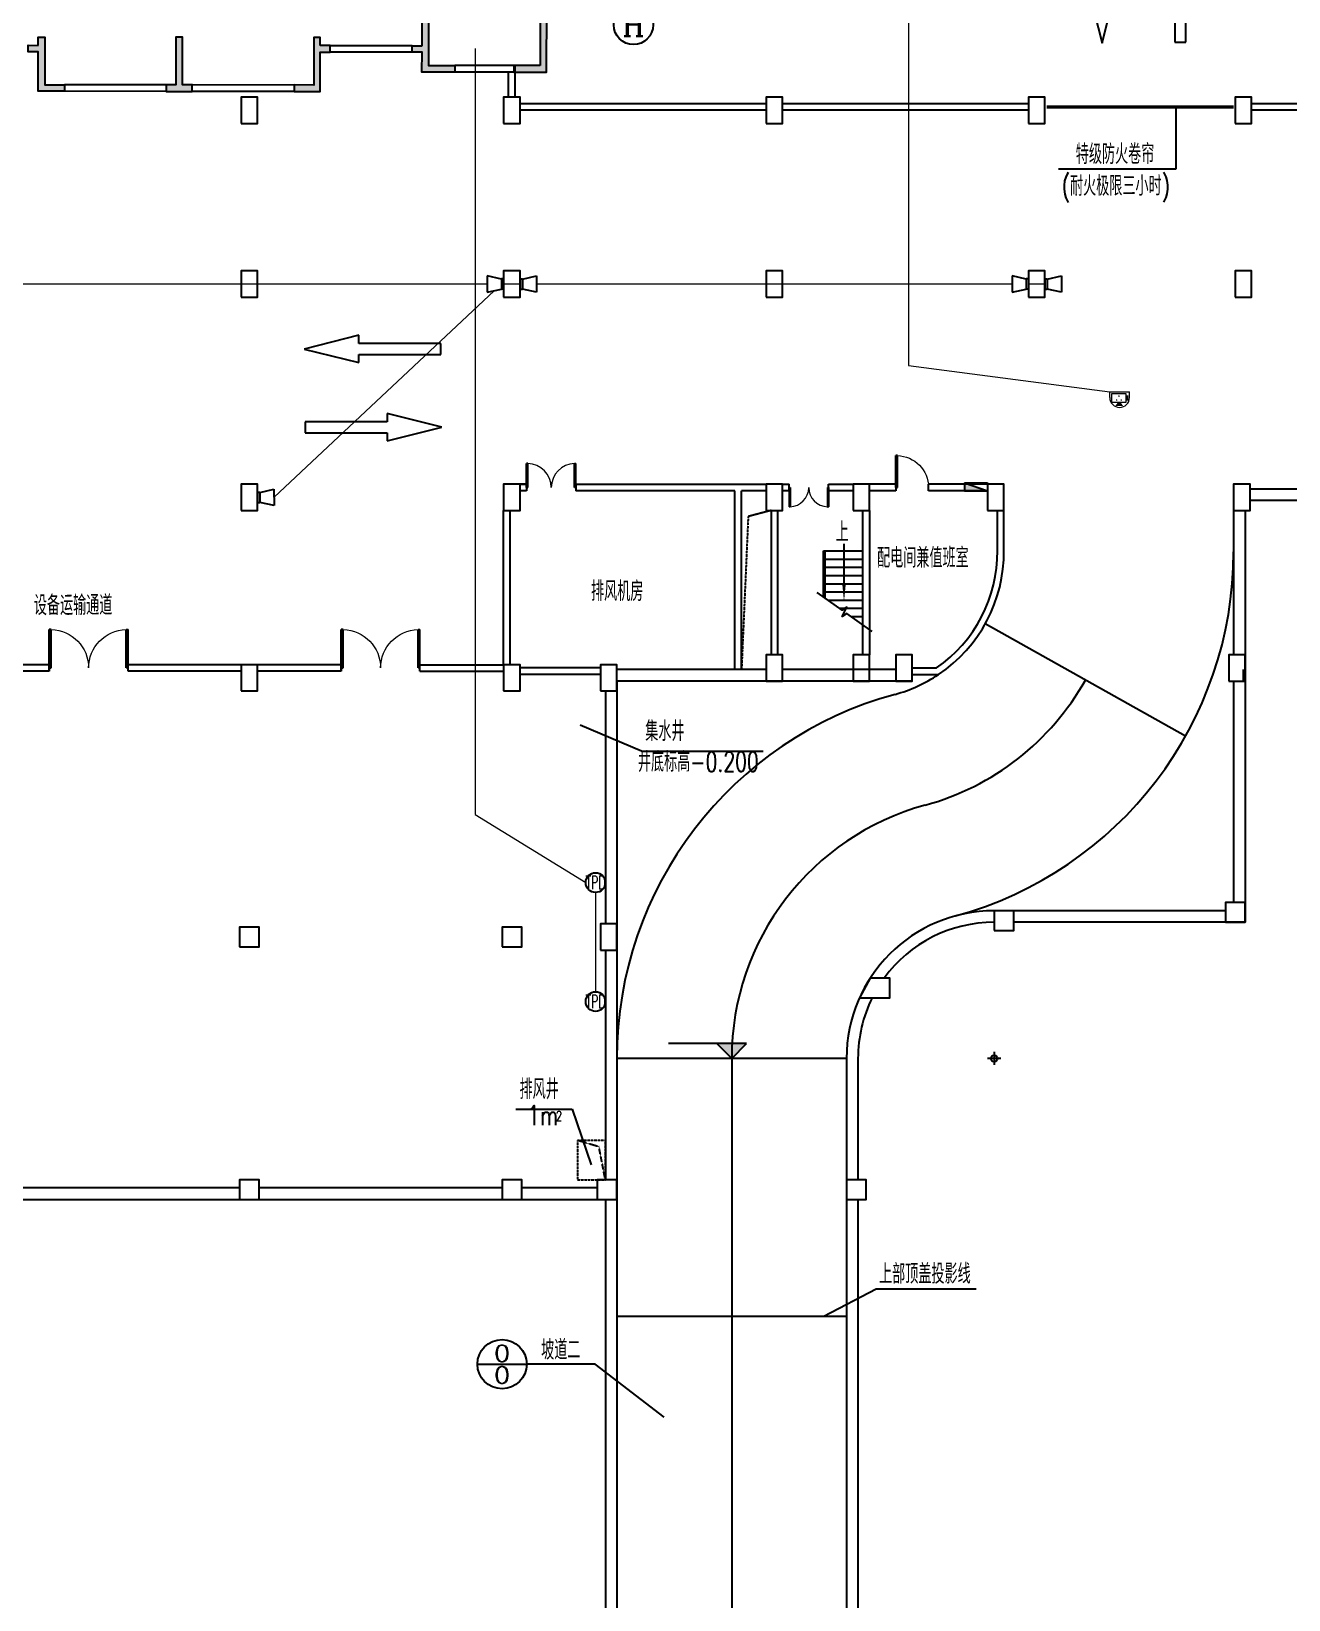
# Model space of a CAD drawing. Extents: x -781653 to 929899, y -295171 to 30012.
# Drawn here: x 288308 to 326631, y -232303 to -184501 of the extents above; entities that cross this region are included whole.
import ezdxf
from ezdxf.enums import TextEntityAlignment as Align

# ---------------------------------------------------------------- set-up
doc = ezdxf.new("R2010")
doc.units = 0
doc.header["$LTSCALE"] = 10
doc.header["$MEASUREMENT"] = 0
doc.linetypes.add('CENTER', pattern=[2, 1.25, -0.25, 0.25, -0.25])
doc.linetypes.add('DASH', pattern=[0.35, 0.25, -0.1])
doc.layers.get('0').update_dxf_attribs({"linetype": 'CONTINUOUS'})
for name, color, linetype in [('A-STAIRS', 9, 'CONTINUOUS'), ('AXIS', 3, 'CONTINUOUS'), ('AXIS_TEXT', 7, 'CONTINUOUS'), ('COLUMN', 1, 'CONTINUOUS'), ('DIM_SYMB', 3, 'CONTINUOUS'), ('DOTE', 8, 'CENTER'), ('HT-TEXT', 7, 'CONTINUOUS'), ('JPS-XHS', 7, 'CONTINUOUS'), ('PUB_DIM', 3, 'CONTINUOUS'), ('RD-equip', 3, 'CONTINUOUS'), ('RD-text', 4, 'CONTINUOUS'), ('solid', 252, 'CONTINUOUS'), ('STAIR', 9, 'CONTINUOUS'), ('TEXT', 7, 'CONTINUOUS'), ('wall', 8, 'CONTINUOUS'), ('wall-jg', 7, 'CONTINUOUS'), ('WINDOW', 4, 'CONTINUOUS'), ('索引', 24, 'CONTINUOUS'), ('结构墙', 1, 'CONTINUOUS'), ('行车方向', 4, 'CONTINUOUS'), ('行车线', 207, 'CONTINUOUS')]:
    doc.layers.add(name, color=color, linetype=linetype)
doc.layers.add('RD-line', color=2, linetype='CONTINUOUS', lineweight=0)
doc.layers.get('DOTE').off()
doc.styles.add('_TCH_AXIS', font='COMPLEX', dxfattribs={"bigfont": 'GBCBIG'})
doc.styles.add('_TEL_DIM', font='SIMPLEX', dxfattribs={"width": 0.8, "height": 3.5, "bigfont": 'HZTXT'})
doc.styles.add('COMP', font='complex', dxfattribs={"bigfont": 'hztxt'})
doc.styles.add('COMPLEX', font='COMPLEX')
doc.styles.add('FS', font='tjromans.shx', dxfattribs={"width": 0.7, "bigfont": 'tjhztxt.shx'})
doc.styles.add('FS1', font='txt4', dxfattribs={"width": 0.8, "bigfont": 'fstxt'})
doc.styles.add('FS2', font='tjromans.shx', dxfattribs={"width": 0.8, "bigfont": 'tjhztxt.shx'})
doc.linetypes.add('BRA', pattern='A,2.8,-0.1,["B",_TEL_DIM,S=0.07,R=0,X=0,Y=-0.12],-0.25', length=3.15)
doc.linetypes.add('CCTV', pattern='A,2.8,-0.1,["V",_TEL_DIM,S=0.07,R=0,X=0,Y=-0.12],-0.25', length=3.15)

# ---------------------------------------------------------------- blocks, each defined once
blk = doc.blocks.new('$DorLib2D$00000002')
for p, q in [((-0.5, 0), (-0.5, 0.4875)), ((-0.475, 0.4875), (-0.5, 0.4875)), ((-0.475, 0), (-0.475, 0.4875)), ((0.475, 0), (0.475, 0.4875)), ((0.475, 0.4875), (0.5, 0.4875)), ((0.5, 0), (0.5, 0.4875)), ((-0.5, 0), (-0.475, 0)), ((0.5, 0), (0.475, 0))]:
    blk.add_line(p, q)
at = {"lineweight": 13}
for centre, start, end in [((-0.4875, 0), 0, 88.53072), ((0.4875, 0), 91.46928, 180)]:
    blk.add_arc(centre, 0.4875, start, end, dxfattribs=at)
blk = doc.blocks.new('A$C0A254713')
at = {"layer": 'solid'}
h = blk.add_hatch(color=256, dxfattribs=at)
h.paths.add_polyline_path([(-31725, 19426), (-31825, 19426), (-31825, 19326), (-31725, 19326)])
h.paths.add_polyline_path([(-31325, 19426), (-31725, 19426), (-31725, 19326), (-31325, 19326)])
h.paths.add_polyline_path([(-31325, 19326), (-31725, 19326), (-31725, 18926), (-31625, 18926), (-31625, 19226), (-31325, 19226)])
h.paths.add_polyline_path([(-31725, 19326), (-31825, 19326), (-31825, 18926), (-31725, 18926)])
h = blk.add_hatch(color=256, dxfattribs=at)
h.paths.add_polyline_path([(-29025, 19426), (-28925, 19426), (-28925, 19326), (-29025, 19326)])
h.paths.add_polyline_path([(-29425, 19426), (-29025, 19426), (-29025, 19326), (-29425, 19326)])
h.paths.add_polyline_path([(-29425, 19326), (-29025, 19326), (-29025, 18926), (-29125, 18926), (-29125, 19226), (-29425, 19226)])
h.paths.add_polyline_path([(-29025, 19326), (-28925, 19326), (-28925, 18926), (-29025, 18926)])
h = blk.add_hatch(color=256, dxfattribs=at)
h.paths.add_polyline_path([(-9525, 19426), (-9625, 19426), (-9625, 19326), (-9525, 19326)])
h.paths.add_polyline_path([(-9125, 19426), (-9525, 19426), (-9525, 19326), (-9125, 19326)])
h.paths.add_polyline_path([(-9125, 19326), (-9525, 19326), (-9525, 18926), (-9425, 18926), (-9425, 19226), (-9125, 19226)])
h.paths.add_polyline_path([(-9525, 19326), (-9625, 19326), (-9625, 18926), (-9525, 18926)])
h = blk.add_hatch(color=256, dxfattribs=at)
h.paths.add_polyline_path([(-6825, 19426), (-6725, 19426), (-6725, 19326), (-6825, 19326)])
h.paths.add_polyline_path([(-7225, 19426), (-6825, 19426), (-6825, 19326), (-7225, 19326)])
h.paths.add_polyline_path([(-7225, 19326), (-6825, 19326), (-6825, 18926), (-6925, 18926), (-6925, 19226), (-7225, 19226)])
h.paths.add_polyline_path([(-6825, 19326), (-6725, 19326), (-6725, 18926), (-6825, 18926)])
for points in [[(-31625, 15426), (-31625, 17126), (-31625, 17326), (-31825, 17326), (-31825, 15626), (-32325, 15626), (-32325, 15426)], [(-28925, 15626), (-28925, 17326), (-29125, 17326), (-29125, 17126), (-29125, 15426), (-28425, 15426), (-28425, 15626)], [(-9625, 15626), (-9625, 17326), (-9425, 17326), (-9425, 17126), (-9425, 15426), (-10125, 15426), (-10125, 15626)], [(-6925, 15426), (-6925, 17126), (-6925, 17326), (-6725, 17326), (-6725, 15626), (-6225, 15626), (-6225, 15426)], [(-37375, 15626), (-37375, 13526), (-38025, 13526), (-38025, 13326), (-37175, 13326), (-37175, 15426), (-36450, 15426), (-36450, 15626)], [(-24300, 15626), (-24300, 15426), (-23575, 15426), (-23575, 13326), (-22725, 13326), (-22725, 13526), (-23375, 13526), (-23375, 15626)], [(-14250, 15626), (-14250, 15426), (-14975, 15426), (-14975, 13326), (-15825, 13326), (-15825, 13526), (-15175, 13526), (-15175, 15626)], [(-1175, 15626), (-1175, 13526), (-525, 13526), (-525, 13326), (-1375, 13326), (-1375, 15426), (-2100, 15426), (-2100, 15626)], [(-41575, 13526), (-41575, 11526), (-41375, 11526), (-41375, 13326), (-40975, 13326), (-40975, 13526)], [(-19775, 13526), (-19775, 13326), (-19375, 13326), (-19375, 11526), (-19175, 11526), (-19175, 13326), (-18775, 13326), (-18775, 13526)], [(3025, 13526), (3025, 11526), (2825, 11526), (2825, 13326), (2425, 13326), (2425, 13526)], [(-31625, 12226), (-31625, 11651), (-31425, 11651), (-31425, 12426), (-31625, 12426), (-31625, 12826), (-31825, 12826), (-31825, 12426), (-34225, 12426), (-34225, 12226), (-33925, 12226), (-33925, 9876), (-31425, 9876), (-31425, 10651), (-31625, 10651), (-31625, 10076), (-33725, 10076), (-33725, 12226)], [(-27025, 12226), (-27025, 10076), (-29125, 10076), (-29125, 10651), (-29325, 10651), (-29325, 9876), (-26825, 9876), (-26825, 12226), (-26525, 12226), (-26525, 12426), (-28925, 12426), (-28925, 12826), (-29125, 12826), (-29125, 12426), (-29325, 12426), (-29325, 11651), (-29125, 11651), (-29125, 12226)], [(-9425, 12426), (-9425, 12826), (-9625, 12826), (-9625, 12426), (-12025, 12426), (-12025, 12226), (-11725, 12226), (-11725, 9876), (-9225, 9876), (-9225, 10651), (-9425, 10651), (-9425, 10076), (-11525, 10076), (-11525, 12226), (-9425, 12226), (-9425, 11651), (-9225, 11651), (-9225, 12426)], [(-6725, 12426), (-6725, 12826), (-6925, 12826), (-6925, 12426), (-7125, 12426), (-7125, 11651), (-6925, 11651), (-6925, 12226), (-4825, 12226), (-4825, 10076), (-6925, 10076), (-6925, 10651), (-7125, 10651), (-7125, 9876), (-4625, 9876), (-4625, 12226), (-4325, 12226), (-4325, 12426)], [(-37175, 10026), (-37175, 11676), (-37375, 11676), (-37375, 10226), (-37475, 10226), (-37475, 10026)], [(-23275, 10026), (-23275, 10226), (-23375, 10226), (-23375, 11676), (-23575, 11676), (-23575, 10026)], [(-15275, 10026), (-15275, 10226), (-15175, 10226), (-15175, 11676), (-14975, 11676), (-14975, 10026)], [(-1375, 10026), (-1375, 11676), (-1175, 11676), (-1175, 10226), (-1075, 10226), (-1075, 10026)], [(-39925, 10026), (-39925, 10226), (-41375, 10226), (-41375, 10376), (-41575, 10376), (-41575, 9726), (-41375, 9726), (-41375, 10026)], [(1375, 10026), (1375, 10226), (2825, 10226), (2825, 10376), (3025, 10376), (3025, 9726), (2825, 9726), (2825, 10026)], [(-37775, 8826), (-37975, 8826), (-37975, 7176), (-37775, 7176)], [(-34475, 8826), (-35075, 8826), (-35075, 8626), (-34675, 8626), (-34675, 7176), (-34475, 7176)], [(-25675, 8626), (-25675, 8826), (-26275, 8826), (-26275, 7176), (-26075, 7176), (-26075, 8626)], [(-22975, 7176), (-22775, 7176), (-22775, 8826), (-22975, 8826)], [(-19175, 7726), (-19175, 8726), (-19375, 8726), (-19375, 7726), (-19675, 7726), (-19675, 7526), (-19375, 7526), (-19375, 6726), (-19175, 6726), (-19175, 7526), (-18875, 7526), (-18875, 7726)], [(-15575, 7176), (-15775, 7176), (-15775, 8826), (-15575, 8826)], [(-12875, 8626), (-12875, 8826), (-12275, 8826), (-12275, 7176), (-12475, 7176), (-12475, 8626)], [(-4075, 8826), (-3475, 8826), (-3475, 8626), (-3875, 8626), (-3875, 7176), (-4075, 7176)], [(-775, 8826), (-575, 8826), (-575, 7176), (-775, 7176)], [(-39925, 7526), (-39925, 7726), (-41375, 7726), (-41375, 8026), (-41575, 8026), (-41575, 7226), (-41375, 7226), (-41375, 7526)], [(-32575, 7676), (-32575, 7976), (-32775, 7976), (-32775, 7476), (-30475, 7476), (-30475, 7176), (-30275, 7176), (-30275, 7476), (-27975, 7476), (-27975, 7976), (-28175, 7976), (-28175, 7676)], [(-5975, 7676), (-5975, 7976), (-5775, 7976), (-5775, 7476), (-8075, 7476), (-8075, 7176), (-8275, 7176), (-8275, 7476), (-10575, 7476), (-10575, 7976), (-10375, 7976), (-10375, 7676)], [(1375, 7526), (1375, 7726), (2825, 7726), (2825, 8026), (3025, 8026), (3025, 7226), (2825, 7226), (2825, 7526)], [(-40575, 3326), (-40575, 3526), (-41375, 3526), (-41375, 5326), (-41575, 5326), (-41575, 3326)], [(-19175, 3326), (-18375, 3326), (-18375, 3526), (-19175, 3526), (-19175, 5326), (-19375, 5326), (-19375, 3526), (-20175, 3526), (-20175, 3326)], [(2025, 3326), (2025, 3526), (2825, 3526), (2825, 5326), (3025, 5326), (3025, 3326)], [(-38775, 3526), (-38775, 3326), (-37775, 3326), (-37775, 3926), (-37475, 3926), (-37475, 4126), (-37775, 4126), (-37775, 4976), (-37975, 4976), (-37975, 3526)], [(-22975, 4126), (-23275, 4126), (-23275, 3926), (-22975, 3926), (-22975, 3326), (-21975, 3326), (-21975, 3526), (-22775, 3526), (-22775, 4976), (-22975, 4976)], [(-15575, 4126), (-15275, 4126), (-15275, 3926), (-15575, 3926), (-15575, 3326), (-16575, 3326), (-16575, 3526), (-15775, 3526), (-15775, 4976), (-15575, 4976)], [(225, 3526), (225, 3326), (-775, 3326), (-775, 3926), (-1075, 3926), (-1075, 4126), (-775, 4126), (-775, 4976), (-575, 4976), (-575, 3526)], [(-34675, 3926), (-34675, 2726), (-33875, 2726), (-33875, 2926), (-34475, 2926), (-34475, 4376), (-34675, 4376), (-34675, 4126), (-34975, 4126), (-34975, 3926)], [(-30475, 2926), (-30775, 2926), (-30775, 2726), (-29975, 2726), (-29975, 2926), (-30275, 2926), (-30275, 4376), (-30475, 4376)], [(-26075, 3926), (-25775, 3926), (-25775, 4126), (-26075, 4126), (-26075, 4376), (-26275, 4376), (-26275, 2926), (-26875, 2926), (-26875, 2726), (-26075, 2726)], [(-12475, 3926), (-12775, 3926), (-12775, 4126), (-12475, 4126), (-12475, 4376), (-12275, 4376), (-12275, 2926), (-11675, 2926), (-11675, 2726), (-12475, 2726)], [(-8075, 2926), (-7775, 2926), (-7775, 2726), (-8575, 2726), (-8575, 2926), (-8275, 2926), (-8275, 4376), (-8075, 4376)], [(-3875, 3926), (-3875, 2726), (-4675, 2726), (-4675, 2926), (-4075, 2926), (-4075, 4376), (-3875, 4376), (-3875, 4126), (-3575, 4126), (-3575, 3926)]]:
    blk.add_hatch(color=256, dxfattribs=at).paths.add_polyline_path(points)
at = {"layer": 'wall-jg'}
for p, q in [((-31425, 11651), (-31625, 11651)), ((-7125, 11651), (-6925, 11651))]:
    blk.add_line(p, q, dxfattribs=at)
for points in [[(-31825, 18926), (-31625, 18926), (-31625, 19226), (-31325, 19226), (-31325, 19426), (-31825, 19426), (-31825, 18926)], [(-28925, 18926), (-29125, 18926), (-29125, 19226), (-29425, 19226), (-29425, 19426), (-28925, 19426), (-28925, 18926)], [(-9625, 18926), (-9425, 18926), (-9425, 19226), (-9125, 19226), (-9125, 19426), (-9625, 19426), (-9625, 18926)], [(-6725, 18926), (-6925, 18926), (-6925, 19226), (-7225, 19226), (-7225, 19426), (-6725, 19426), (-6725, 18926)], [(-32325, 15626), (-32325, 15426), (-31625, 15426), (-31625, 17126), (-31625, 17126), (-31625, 17326), (-31825, 17326), (-31825, 15626), (-32325, 15626)], [(-28425, 15626), (-28425, 15426), (-29125, 15426), (-29125, 17126), (-29125, 17126), (-29125, 17326), (-28925, 17326), (-28925, 15626), (-28425, 15626)], [(-10125, 15626), (-10125, 15426), (-9425, 15426), (-9425, 17126), (-9425, 17126), (-9425, 17326), (-9625, 17326), (-9625, 15626), (-10125, 15626)], [(-6225, 15626), (-6225, 15426), (-6925, 15426), (-6925, 17126), (-6925, 17126), (-6925, 17326), (-6725, 17326), (-6725, 15626), (-6225, 15626)], [(-38025, 13526), (-38025, 13326), (-37175, 13326), (-37175, 15426), (-36450, 15426), (-36450, 15626), (-37375, 15626), (-37375, 13526), (-38025, 13526)], [(-22725, 13526), (-22725, 13326), (-23575, 13326), (-23575, 15426), (-24300, 15426), (-24300, 15626), (-23375, 15626), (-23375, 13526), (-22725, 13526)], [(-15825, 13526), (-15825, 13326), (-14975, 13326), (-14975, 15426), (-14250, 15426), (-14250, 15626), (-15175, 15626), (-15175, 13526), (-15825, 13526)], [(-525, 13526), (-525, 13326), (-1375, 13326), (-1375, 15426), (-2100, 15426), (-2100, 15626), (-1175, 15626), (-1175, 13526), (-525, 13526)], [(-31425, 11651), (-31425, 12426), (-31625, 12426), (-31625, 12826), (-31825, 12826), (-31825, 12426), (-34225, 12426), (-34225, 12226), (-33925, 12226), (-33925, 9876), (-31425, 9876), (-31425, 10651), (-31625, 10651), (-31625, 10076), (-33725, 10076), (-33725, 12226), (-31625, 12226), (-31625, 11651)], [(-29125, 11651), (-29325, 11651), (-29325, 12426), (-29125, 12426), (-29125, 12826), (-28925, 12826), (-28925, 12426), (-26525, 12426), (-26525, 12226), (-26825, 12226), (-26825, 9876), (-29325, 9876), (-29325, 10651), (-29125, 10651), (-29125, 10076), (-27025, 10076), (-27025, 12226), (-29125, 12226), (-29125, 11651)], [(-9425, 11651), (-9225, 11651), (-9225, 12426), (-9425, 12426), (-9425, 12826), (-9625, 12826), (-9625, 12426), (-12025, 12426), (-12025, 12226), (-11725, 12226), (-11725, 9876), (-9225, 9876), (-9225, 10651), (-9425, 10651), (-9425, 10076), (-11525, 10076), (-11525, 12226), (-9425, 12226), (-9425, 11651)], [(-7125, 11651), (-7125, 12426), (-6925, 12426), (-6925, 12826), (-6725, 12826), (-6725, 12426), (-4325, 12426), (-4325, 12226), (-4625, 12226), (-4625, 9876), (-7125, 9876), (-7125, 10651), (-6925, 10651), (-6925, 10076), (-4825, 10076), (-4825, 12226), (-6925, 12226), (-6925, 11651)], [(-37475, 10226), (-37475, 10026), (-37175, 10026), (-37175, 11676), (-37375, 11676), (-37375, 10226), (-37475, 10226)], [(-23275, 10226), (-23275, 10026), (-23575, 10026), (-23575, 11676), (-23375, 11676), (-23375, 10226), (-23275, 10226)], [(-15275, 10226), (-15275, 10026), (-14975, 10026), (-14975, 11676), (-15175, 11676), (-15175, 10226), (-15275, 10226)], [(-1075, 10226), (-1075, 10026), (-1375, 10026), (-1375, 11676), (-1175, 11676), (-1175, 10226), (-1075, 10226)], [(-37975, 7176), (-37775, 7176), (-37775, 8826), (-37975, 8826), (-37975, 7176)], [(-22775, 7176), (-22975, 7176), (-22975, 8826), (-22775, 8826), (-22775, 7176)], [(-15775, 7176), (-15575, 7176), (-15575, 8826), (-15775, 8826), (-15775, 7176)], [(-575, 7176), (-775, 7176), (-775, 8826), (-575, 8826), (-575, 7176)], [(-39925, 7726), (-41375, 7726), (-41375, 8026), (-41575, 8026), (-41575, 7226), (-41375, 7226), (-41375, 7526), (-39925, 7526), (-39925, 7726)], [(-27975, 7976), (-27975, 7476), (-30275, 7476), (-30275, 7176), (-30475, 7176), (-30475, 7476), (-32775, 7476), (-32775, 7976), (-32575, 7976), (-32575, 7676), (-28175, 7676), (-28175, 7976), (-27975, 7976)], [(-10575, 7976), (-10575, 7476), (-8275, 7476), (-8275, 7176), (-8075, 7176), (-8075, 7476), (-5775, 7476), (-5775, 7976), (-5975, 7976), (-5975, 7676), (-10375, 7676), (-10375, 7976), (-10575, 7976)], [(1375, 7726), (2825, 7726), (2825, 8026), (3025, 8026), (3025, 7226), (2825, 7226), (2825, 7526), (1375, 7526), (1375, 7726)], [(-20175, 3326), (-18375, 3326), (-18375, 3526), (-19175, 3526), (-19175, 5326), (-19375, 5326), (-19375, 3526), (-20175, 3526), (-20175, 3326), (-20175, 3326)], [(-37775, 4126), (-37775, 4976), (-37975, 4976), (-37975, 3526), (-38775, 3526), (-38775, 3326), (-37775, 3326), (-37775, 3926), (-37475, 3926), (-37475, 4126), (-37775, 4126)], [(-22975, 4126), (-22975, 4976), (-22775, 4976), (-22775, 3526), (-21975, 3526), (-21975, 3326), (-22975, 3326), (-22975, 3926), (-23275, 3926), (-23275, 4126), (-22975, 4126)], [(-15575, 4126), (-15575, 4976), (-15775, 4976), (-15775, 3526), (-16575, 3526), (-16575, 3326), (-15575, 3326), (-15575, 3926), (-15275, 3926), (-15275, 4126), (-15575, 4126)], [(-775, 4126), (-775, 4976), (-575, 4976), (-575, 3526), (225, 3526), (225, 3326), (-775, 3326), (-775, 3926), (-1075, 3926), (-1075, 4126), (-775, 4126)], [(-34675, 4126), (-34675, 4376), (-34475, 4376), (-34475, 2926), (-33875, 2926), (-33875, 2726), (-34675, 2726), (-34675, 3926), (-34975, 3926), (-34975, 4126), (-34675, 4126)], [(-30775, 2926), (-30475, 2926), (-30475, 4376), (-30275, 4376), (-30275, 2926), (-29975, 2926), (-29975, 2726), (-30775, 2726), (-30775, 2926)], [(-26075, 4126), (-26075, 4376), (-26275, 4376), (-26275, 2926), (-26875, 2926), (-26875, 2726), (-26075, 2726), (-26075, 3926), (-25775, 3926), (-25775, 4126), (-26075, 4126)], [(-12475, 4126), (-12475, 4376), (-12275, 4376), (-12275, 2926), (-11675, 2926), (-11675, 2726), (-12475, 2726), (-12475, 3926), (-12775, 3926), (-12775, 4126), (-12475, 4126)], [(-7775, 2926), (-8075, 2926), (-8075, 4376), (-8275, 4376), (-8275, 2926), (-8575, 2926), (-8575, 2726), (-7775, 2726), (-7775, 2926)], [(-3875, 4126), (-3875, 4376), (-4075, 4376), (-4075, 2926), (-4675, 2926), (-4675, 2726), (-3875, 2726), (-3875, 3926), (-3575, 3926), (-3575, 4126), (-3875, 4126)]]:
    blk.add_lwpolyline(points, dxfattribs=at)
for points in [[(-40975, 13526), (-41575, 13526), (-41575, 11526), (-41375, 11526), (-41375, 13326), (-40975, 13326)], [(-18775, 13526), (-18775, 13326), (-19175, 13326), (-19175, 11526), (-19375, 11526), (-19375, 13326), (-19775, 13326), (-19775, 13526)], [(2425, 13526), (3025, 13526), (3025, 11526), (2825, 11526), (2825, 13326), (2425, 13326)], [(-39925, 10226), (-39925, 10026), (-41375, 10026), (-41375, 9726), (-41575, 9726), (-41575, 10376), (-41375, 10376), (-41375, 10226)], [(1375, 10226), (1375, 10026), (2825, 10026), (2825, 9726), (3025, 9726), (3025, 10376), (2825, 10376), (2825, 10226)], [(-35075, 8826), (-35075, 8626), (-34675, 8626), (-34675, 7176), (-34475, 7176), (-34475, 8826)], [(-25675, 8826), (-25675, 8626), (-26075, 8626), (-26075, 7176), (-26275, 7176), (-26275, 8826)], [(-19375, 7726), (-19375, 8726), (-19175, 8726), (-19175, 7726), (-18875, 7726), (-18875, 7526), (-19175, 7526), (-19175, 6726), (-19375, 6726), (-19375, 7526), (-19675, 7526), (-19675, 7726)], [(-12875, 8826), (-12875, 8626), (-12475, 8626), (-12475, 7176), (-12275, 7176), (-12275, 8826)], [(-3475, 8826), (-3475, 8626), (-3875, 8626), (-3875, 7176), (-4075, 7176), (-4075, 8826)], [(-41375, 3526), (-40575, 3526), (-40575, 3326), (-41575, 3326), (-41575, 5326), (-41375, 5326)], [(2825, 3526), (2025, 3526), (2025, 3326), (3025, 3326), (3025, 5326), (2825, 5326)]]:
    blk.add_lwpolyline(points, close=True, dxfattribs=at)
blk = doc.blocks.new('A$C1C157CE4')
at = {"layer": '行车线', "linetype": 'DASH', "ltscale": 3000}
for points in [[(4167, 2967), (1667, 2967), (1667, 3217), (0, 2800), (1667, 2383), (1667, 2633), (4167, 2633)], [(2531, 833), (2531, 583), (31, 583), (31, 250), (2531, 250), (2531, 0), (4198, 417)]]:
    blk.add_lwpolyline(points, close=True, dxfattribs=at)
blk = doc.blocks.new('A$C0FE76EBE')
at = {"layer": 'COLUMN'}
for points in [[(-132487, -1153), (-131987, -1153), (-131987, -353), (-132487, -353)], [(-124487, -1153), (-123987, -1153), (-123987, -353), (-124487, -353)], [(-116487, -1153), (-115987, -1153), (-115987, -353), (-116487, -353)], [(-108487, -1153), (-107987, -1153), (-107987, -353), (-108487, -353)], [(-102187, -1153), (-101687, -1153), (-101687, -353), (-102187, -353)], [(-132487, -6453), (-131987, -6453), (-131987, -5653), (-132487, -5653)], [(-124487, -6453), (-123987, -6453), (-123987, -5653), (-124487, -5653)], [(-116487, -6453), (-115987, -6453), (-115987, -5653), (-116487, -5653)], [(-108487, -6453), (-107987, -6453), (-107987, -5653), (-108487, -5653)], [(-102187, -6453), (-101687, -6453), (-101687, -5653), (-102187, -5653)], [(-132487, -12953), (-131987, -12953), (-131987, -12153), (-132487, -12153)], [(-124487, -12953), (-123987, -12953), (-123987, -12153), (-124487, -12153)], [(-116487, -12953), (-115987, -12953), (-115987, -12153), (-116487, -12153)], [(-113837, -12953), (-113337, -12953), (-113337, -12153), (-113837, -12153)], [(-109737, -12953), (-109237, -12953), (-109237, -12153), (-109737, -12153)], [(-102237, -12953), (-101737, -12953), (-101737, -12153), (-102237, -12153)], [(-132487, -18453), (-131987, -18453), (-131987, -17653), (-132487, -17653)], [(-124487, -18453), (-123987, -18453), (-123987, -17653), (-124487, -17653)], [(-121537, -18453), (-121037, -18453), (-121037, -17653), (-121537, -17653)], [(-116487, -18153), (-115987, -18153), (-115987, -17353), (-116487, -17353)], [(-113837, -18153), (-113337, -18153), (-113337, -17353), (-113837, -17353)], [(-112537, -18153), (-112037, -18153), (-112037, -17353), (-112537, -17353)], [(-102387, -18153), (-101887, -18153), (-101887, -17353), (-102387, -17353)], [(-109537, -25753), (-108937, -25753), (-108937, -25153), (-109537, -25153)], [(-102487, -25503), (-101887, -25503), (-101887, -24903), (-102487, -24903)], [(-132537, -26253), (-131937, -26253), (-131937, -25653), (-132537, -25653)], [(-124537, -26253), (-123937, -26253), (-123937, -25653), (-124537, -25653)], [(-121537, -26353), (-121037, -26353), (-121037, -25553), (-121537, -25553)], [(-113639, -27803), (-112711, -27803), (-112711, -27203), (-113311, -27203)], [(-132537, -33953), (-131937, -33953), (-131937, -33353), (-132537, -33353)], [(-124537, -33953), (-123937, -33953), (-123937, -33353), (-124537, -33353)], [(-121637, -33953), (-121037, -33953), (-121037, -33353), (-121637, -33353)], [(-114037, -33953), (-113437, -33953), (-113437, -33353), (-114037, -33353)]]:
    blk.add_lwpolyline(points, close=True, dxfattribs=at)
at = {"layer": '结构墙', "linetype": 'ByBlock'}
for p, q in [((-96837, -12303), (-101737, -12303)), ((-96237, -12653), (-101737, -12653)), ((-116487, -17803), (-121037, -17803)), ((-121037, -18153), (-121037, -67253)), ((-112037, -18153), (-121037, -18153)), ((-112537, -17803), (-115987, -17803)), ((-121387, -18453), (-121387, -25553)), ((-102487, -25153), (-109537, -25153)), ((-101887, -25503), (-108937, -25503)), ((-121387, -26353), (-121387, -33353)), ((-114037, -29653), (-114037, -67253)), ((-113687, -29653), (-113687, -33353)), ((-132537, -33603), (-139937, -33603)), ((-124537, -33603), (-131937, -33603)), ((-121637, -33603), (-123937, -33603)), ((-142937, -33953), (-121437, -33953)), ((-121387, -33953), (-121387, -67253)), ((-113687, -33953), (-113687, -67253))]:
    blk.add_line(p, q, dxfattribs=at)
at = {"layer": '结构墙'}
for p, q in [((-102237, -12953), (-102237, -17353)), ((-101887, -12953), (-101887, -25503)), ((-112037, -18153), (-112037, -17803)), ((-102237, -18153), (-102237, -24903)), ((-101937, -18153), (-101937, -17803))]:
    blk.add_line(p, q, dxfattribs=at)
at = {"layer": '结构墙', "linetype": 'ByBlock'}
for radius, start, end in [(4500, 90, 180), (4150, 90, 143.82), (4150, 153.529, 180)]:
    blk.add_arc((-109537, -29653), radius, start, end, dxfattribs=at)
blk = doc.blocks.new('A$C24C54C7C')
at = {"layer": 'DIM_SYMB', "linetype": 'ByBlock'}
blk.add_lwpolyline([(1681, 0), (903, 550), (766, 454), (902, 743), (765, 647), (0, 1188)], dxfattribs=at)
at = {"layer": 'STAIR', "linetype": 'ByBlock'}
for p, q in [((196, 2455), (1396, 2455)), ((196, 1049), (196, 2455)), ((246, 1014), (246, 2455)), ((196, 2205), (1396, 2205)), ((196, 1955), (1396, 1955)), ((196, 1705), (1396, 1705)), ((196, 1455), (1396, 1455)), ((196, 1205), (1396, 1205)), ((330, 955), (1396, 955)), ((683, 705), (1396, 705)), ((1037, 455), (1396, 455))]:
    blk.add_line(p, q, dxfattribs=at)
blk.add_lwpolyline([(821, 1155), (821, 2665)], dxfattribs=at)
blk.add_lwpolyline([(821, 895, 0, 100, 0), (821, 1415, 200, 200, 0)], format="xyseb", dxfattribs=at)
blk = doc.blocks.new('_AXISO')
blk.add_circle((0, 0), 0.5)
at = {"layer": 'AXIS_TEXT', "style": 'COMPLEX', "width": 1.041667}
blk.add_attdef('A', text='', height=0.56, dxfattribs=at).set_placement((-0.25, -0.28), (0.25, -0.28), align=Align.FIT)
blk = doc.blocks.new('A$C35934B5C')
at = {"layer": 'AXIS', "linetype": 'ByBlock'}
ref = blk.add_blockref('_AXISO', (131569, 57640.6), dxfattribs=dict(at, xscale=1200, yscale=1200, zscale=1200))
ref.add_attrib('A', 'H', dxfattribs={"layer": 'AXIS_TEXT', "linetype": 'ByBlock', "height": 678.8, "style": '_TCH_AXIS', "width": 1.05}).set_placement((131229.6, 57301.2), (131908.4, 57301.2), align=Align.FIT)
blk = doc.blocks.new('A$C53C91F33')
at = {"layer": 'PUB_DIM'}
for p, q in [((400, 200), (0, 200)), ((200, 400), (200, 0))]:
    blk.add_line(p, q, dxfattribs=at)
blk.add_circle((200, 200), 100, dxfattribs=at)
blk = doc.blocks.new('A$C0684325B')
at = {"layer": 'PUB_DIM'}
blk.add_hatch(color=256, dxfattribs=at).paths.add_polyline_path([(600, 300), (0, 300), (300, 0)])
for p, q in [((0, 300), (1584, 300)), ((300, 0), (0, 300)), ((300, 0), (600, 300))]:
    blk.add_line(p, q, dxfattribs=at)
blk = doc.blocks.new('_index')
blk.add_line((-0.5, 0), (0.5, 0))
blk.add_circle((0, 0), 0.5)
at = {"style": 'COMP'}
for tag, width, p, p2 in [('1', 2.333333, (-0.17, 0.05), (0.17, 0.05)), ('-', 1.166667, (-0.17, -0.39), (0.17, -0.39))]:
    blk.add_attdef(tag, text='', height=0.34, dxfattribs=dict(at, width=width)).set_placement(p, p2, align=Align.FIT)
blk = doc.blocks.new('A$C39E649AF')
at = {"layer": 'TEXT', "style": 'FS2', "width": 0.7}
for s, height, p in [('m', 600, (179, 0)), ('2', 300, (481, 220))]:
    blk.add_text(s, height=height, rotation=0.1611, dxfattribs=at).set_placement(p, align=Align.BOTTOM_CENTER)
blk = doc.blocks.new('PCY07')
at = {"color": 0, "lineweight": -2}
for p, q in [((-321, 0), (-321, 182)), ((-321, 182), (321, 182)), ((-249, -161), (-249, 129)), ((-249, 129), (205, 129)), ((205, 129), (205, -161)), ((321, 0), (321, 182)), ((205, -161), (-249, -161))]:
    blk.add_line(p, q, dxfattribs=at)
at = {"color": 0, "lineweight": -2, "const_width": 25}
for points in [[(-34, 48, 1), (-9, 48, 1)], [(-111, -81, 1), (-86, -81, 1)], [(67, -81, -1), (42, -81, -1)]]:
    blk.add_lwpolyline(points, format="xyb", close=True, dxfattribs=at)
at = {"color": 0, "lineweight": -2, "const_width": 80}
blk.add_lwpolyline([(245, 69), (245, -100)], dxfattribs=at)
at = {"color": 0, "lineweight": -2}
blk.add_lwpolyline([(-12, -162, 100, 250, 0), (-12, -272, 250, 250, 0)], format="xyseb", dxfattribs=at)
blk.add_arc((0, 0), 321, 180, 0, dxfattribs=at)
blk = doc.blocks.new('adasdasdasd')
at = {"layer": 'RD-equip'}
for p, q in [((-154, 500), (-154, 430)), ((-154, 500), (159, 500)), ((159, 500), (159, 430)), ((-151, 430), (-251, 0)), ((-251, 0), (251, 0)), ((-154, 430), (159, 430)), ((251, 0), (158, 430))]:
    blk.add_line(p, q, dxfattribs=at)
blk = doc.blocks.new('TPD')
at = {"layer": 'RD-equip'}
blk.add_circle((0, 0), 200, dxfattribs=at)
at = {"layer": 'RD-text', "style": 'FS1', "width": 0.8}
blk.add_attdef('CP', text='', height=350, dxfattribs=at).set_placement((0, 0), align=Align.MIDDLE)
blk = doc.blocks.new('$DorLib2D$00000001')
for p, q in [((0.45, 0.975), (0.5, 0.975)), ((0.45, 0), (0.45, 0.975)), ((0.5, 0), (0.5, 0.975)), ((0.5, 0), (0.45, 0))]:
    blk.add_line(p, q)
at = {"lineweight": 13}
blk.add_arc((0.475, 0), 0.975, 91.4693, 180, dxfattribs=at)
blk = doc.blocks.new('DXHS')
at = {"layer": 'JPS-XHS'}
blk.add_hatch(color=256, dxfattribs=at).paths.add_polyline_path([(-350, 240), (-350, 0), (350, 0)])
at = {"layer": 'JPS-XHS', "linetype": 'Continuous'}
for p, q in [((-350, 240), (-350, 0)), ((-350, 240), (350, 240)), ((-350, 0), (350, 0)), ((350, 240), (350, 0))]:
    blk.add_line(p, q, dxfattribs=at)
at = {"layer": 'JPS-XHS'}
blk.add_line((-350, 240), (350, 0), dxfattribs=at)

msp = doc.modelspace()

# ---------------------------------------------------------------- linework, layer by layer
msp.add_line((306903.1, -206439.4), (305038.8, -205646.2))
at = {"layer": 'A-STAIRS', "linetype": 'ByBlock'}
for p, q in [((323488.8, -205983.1), (317380.5, -202564.2)), ((313154, -215805.1), (306154, -215805.1))]:
    msp.add_line(p, q, dxfattribs=at)
at = {"layer": 'A-STAIRS', "linetype": 'DASH', "ltscale": 5}
msp.add_line((313154, -223672.1), (306154, -223672.1), dxfattribs=at)
at = {"layer": 'A-STAIRS', "linetype": 'ByBlock'}
msp.add_lwpolyline([(309654, -215805.1), (309654, -251405.1)], dxfattribs=at)
at = {"layer": 'A-STAIRS', "linetype": 'DASH'}
msp.add_lwpolyline([(304954, -218305.1), (304954, -219505.1), (305804, -219505.1), (305804, -218305.1)], close=True, dxfattribs=at)
msp.add_lwpolyline([(305804, -219505.1), (305609.7, -218501.2), (304954, -218305.1)], dxfattribs=at)
at = {"layer": 'A-STAIRS', "linetype": 'ByBlock'}
for centre, radius, start, end in [((313453.8, -200366.3), 11500, 285.2194, 0), ((313453.8, -200366.3), 4500, 285.2194, 303.81345), ((313453.8, -200366.3), 8000, 285.2194, 330.7633), ((317654, -215805.1), 11500, 105.2194, 180), ((317654, -215805.1), 8000, 105.2194, 180)]:
    msp.add_arc(centre, radius, start, end, dxfattribs=at)
at = {"layer": 'HT-TEXT'}
for p, q in [((323199.4, -188693.9, 0), (323199.4, -186805.1, 0)), ((319614.8, -188693.9, 0), (323199.4, -188693.9, 0))]:
    msp.add_line(p, q, dxfattribs=at)
at = {"layer": 'RD-line', "linetype": 'CCTV', "ltscale": 0.8}
for p, q in [((315041, -138821.7), (315041, -194681.3)), ((315041, -194681.3), (321179.7, -195492.8))]:
    msp.add_line(p, q, dxfattribs=at)
at = {"layer": 'RD-line'}
for p, q in [((301839.3, -185023.1), (301839.3, -208369)), ((301839.3, -208369), (305204.4, -210446.9)), ((305504.4, -210746.9), (305504.4, -213773.3))]:
    msp.add_line(p, q, dxfattribs=at)
at = {"layer": 'RD-line', "linetype": 'BRA', "ltscale": 0.8}
for p, q in [((302203.5, -192205.1), (287704, -192205.1)), ((295704, -198702), (302418.4, -192406.6)), ((303203.8, -192205.1), (302703.8, -192205.1)), ((318203.5, -192205.1), (303704, -192205.1)), ((319203.8, -192205.1), (318703.8, -192205.1))]:
    msp.add_line(p, q, dxfattribs=at)
at = {"layer": 'STAIR', "linetype": 'DASH'}
msp.add_lwpolyline([(310853.8, -199105.1), (310157.2, -199288.2), (309953.8, -203955.1)], dxfattribs=at)
at = {"layer": 'TEXT'}
for p, q in [((306903.1, -206439.4), (310618.4, -206439.4)), ((303070.7, -217353.1), (304789.2, -217353.1)), ((304789.2, -217353.1), (305368.9, -219049.8))]:
    msp.add_line(p, q, dxfattribs=at)
msp.add_lwpolyline([(317107, -222842.7), (314057.4, -222842.7), (312460.4, -223672.1)], dxfattribs=at)
at = {"layer": 'wall'}
for p, q in [((299916.1, -184939.5), (297416.1, -184936.8)), ((299915.8, -185139.5), (297415.9, -185136.8)), ((303015.2, -185743), (301215.2, -185741)), ((303015.4, -185543), (301215.4, -185541)), ((302853.8, -186505.1), (302853.8, -185742.8)), ((303053.8, -186505.1), (303053.8, -185543.1)), ((292414.5, -186331.2), (289314.5, -186327.7)), ((292414.7, -186131.2), (289314.7, -186127.7)), ((296314.5, -186335.5), (293214.5, -186332.1)), ((296314.7, -186135.5), (293214.7, -186132.1)), ((310703.8, -186705.1), (303203.8, -186705.1)), ((310703.8, -186905.1), (303203.8, -186905.1)), ((318703.8, -186705.1), (311203.8, -186705.1)), ((318703.8, -186905.1), (311203.8, -186905.1)), ((330453.8, -186705.1), (325503.8, -186705.1)), ((330453.8, -186905.1), (325503.8, -186905.1))]:
    msp.add_line(p, q, dxfattribs=at)
at = {"layer": 'wall', "linetype": 'ByBlock'}
for p, q in [((303203.8, -198305.1), (303403.8, -198305.1)), ((303403.8, -198305.1), (303203.8, -198305.1)), ((303403.8, -198305.1), (303403.8, -198505.1)), ((304903.8, -198305.1), (304903.8, -198505.1)), ((304903.8, -198305.1), (310703.8, -198305.1)), ((311203.8, -198305.1), (311403.8, -198305.1)), ((311203.8, -198305.1), (311403.8, -198305.1)), ((311403.8, -198505.1), (311403.8, -198305.1)), ((312603.8, -198505.1), (312603.8, -198305.1)), ((312603.8, -198305.1), (313353.8, -198305.1)), ((314653.8, -198305.1), (313853.8, -198305.1)), ((314653.8, -198305.1), (314653.8, -198505.1)), ((315653.8, -198505.1), (315653.8, -198305.1)), ((317453.8, -198305.1), (315653.8, -198305.1)), ((303403.8, -198505.1), (303203.8, -198505.1)), ((303403.8, -198505.1), (303203.8, -198505.1)), ((309753.8, -198505.1), (304903.8, -198505.1)), ((309753.8, -203955.1), (309753.8, -198505.1)), ((310703.8, -198505.1), (309953.8, -198505.1)), ((309953.8, -203955.1), (309953.8, -198505.1)), ((311403.8, -198505.1), (311203.8, -198505.1)), ((311403.8, -198505.1), (311203.8, -198505.1)), ((313353.8, -198505.1), (312603.8, -198505.1)), ((314653.8, -198505.1), (313853.8, -198505.1)), ((317453.8, -198505.1), (315653.8, -198505.1)), ((302703.8, -203805.1), (302703.8, -199105.1)), ((302903.8, -203805.1), (302903.8, -199105.1)), ((310853.8, -199105.1), (310853.8, -203505.1)), ((311053.8, -199105.1), (311053.8, -203505.1)), ((313653.8, -203505.1), (313653.8, -199105.1)), ((313853.8, -199105.1), (313853.8, -203505.1)), ((317753.6, -200328.3), (317753.6, -199105.1)), ((317953.6, -200327.5), (317953.6, -199105.1)), ((288853.8, -203805.1), (284603.8, -203805.1)), ((288853.8, -204005.1), (287203.8, -204005.1)), ((288853.8, -204005.1), (288853.8, -203805.1)), ((288853.8, -203805.1), (288853.8, -204005.1)), ((297753.8, -203805.1), (291253.8, -203805.1)), ((291253.8, -204005.1), (291253.8, -203805.1)), ((294703.8, -204005.1), (291253.8, -204005.1)), ((297753.8, -204005.1), (295203.8, -204005.1)), ((297753.8, -203805.1), (297753.8, -204005.1)), ((297753.8, -204005.1), (297753.8, -203805.1)), ((300153.8, -204005.1), (300153.8, -203805.1)), ((300153.8, -203805.1), (302703.8, -203805.1)), ((300153.8, -204005.1), (302703.8, -204005.1)), ((305654, -203905.1), (303203.8, -203905.1)), ((305654, -204105.1), (303203.8, -204105.1)), ((315153.8, -203905.1), (315896.4, -203905.1)), ((315153.8, -203905.1), (315896.4, -203905.1)), ((315153.8, -204105.1), (315958, -204105.1)), ((315153.8, -204105.1), (315958, -204105.1))]:
    msp.add_line(p, q, dxfattribs=at)
for radius, start, end in [(4300, 304.61511, 0.50594), (4500, 303.81345, 0.49456)]:
    msp.add_arc((313453.8, -200366.3), radius, start, end, dxfattribs=at)
at = {"layer": 'WINDOW', "linetype": 'DASH', "ltscale": 2, "const_width": 100}
msp.add_lwpolyline([(319253.8, -186805.1), (324953.8, -186805.1)], dxfattribs=at)
at = {"layer": '索引'}
msp.add_lwpolyline([(307592, -226737.2), (305496.1, -225126.3), (303405.5, -225126.3), (303405.5, -225126.3)], dxfattribs=at)

# ---------------------------------------------------------------- block references
at = {"layer": 'A-STAIRS', "linetype": 'ByBlock'}
msp.add_blockref('A$C24C54C7C', (312257.3, -202790.3), dxfattribs=at)
at = {"layer": 'DOTE', "color": 3}
msp.add_blockref('A$C35934B5C', (175089.6, -241945.8), dxfattribs=at)
at = {"layer": 'JPS-XHS'}
msp.add_blockref('DXHS', (317103.8, -198505.1), dxfattribs=at)
at = {"layer": 'PUB_DIM', "xscale": -1.5, "yscale": 1.5, "zscale": 1.5}
msp.add_blockref('A$C0684325B', (310104, -215805.1), dxfattribs=at)
at = {"layer": 'PUB_DIM'}
msp.add_blockref('A$C53C91F33', (317454, -216005.1), dxfattribs=at)
at = {"layer": 'RD-equip', "rotation": 269.9204302749589}
for p in [(302203.5, -192202), (318203.5, -192202)]:
    msp.add_blockref('adasdasdasd', p, dxfattribs=at)
at = {"layer": 'RD-equip', "xscale": -1, "rotation": 90.0795697250411}
for p in [(303704, -192202), (319704, -192202), (295704, -198702)]:
    msp.add_blockref('adasdasdasd', p, dxfattribs=at)
at = {"layer": 'RD-equip', "color": 3, "lineweight": 0, "xscale": 0.9345000046305358, "yscale": 0.934500004601432, "zscale": 0.9345000046725}
msp.add_blockref('PCY07', (321479.4, -195662.8), dxfattribs=at)
at = {"layer": 'RD-equip'}
ref = msp.add_blockref('TPD', (305504.4, -210446.9), dxfattribs=dict(at, xscale=1.5, yscale=1.5, zscale=1.5))
ref.add_attrib('CP', 'TPD', dxfattribs={"layer": 'RD-text', "height": 405, "style": 'FS1', "width": 0.6}).set_placement((305504.4, -210446.9), align=Align.MIDDLE)
ref = msp.add_blockref('TPD', (305504.4, -214073.3), dxfattribs=dict(at, xscale=1.5, yscale=1.5, zscale=1.5))
ref.add_attrib('CP', 'TPD', dxfattribs={"layer": 'RD-text', "height": 405, "style": 'FS1', "width": 0.6}).set_placement((305504.4, -214073.3), align=Align.MIDDLE)
at = {"layer": 'TEXT'}
msp.add_blockref('A$C39E649AF', (303909.4, -218023), dxfattribs=at)
at = {"layer": 'wall', "rotation": 359.9360639599089}
msp.add_blockref('A$C0A254713', (300986, -189066.5), dxfattribs=at)
at = {"layer": 'WINDOW', "linetype": 'ByBlock'}
for p, xscale, yscale, zscale in [((304153.8, -198405.1), 1500, 1500, 1500), ((290053.8, -203905.1), -2400, 2400, 2400), ((298953.8, -203905.1), -2400, 2400, 2400)]:
    msp.add_blockref('$DorLib2D$00000002', p, dxfattribs=dict(at, xscale=xscale, yscale=yscale, zscale=zscale))
for name, p, xscale, yscale, zscale, rotation in [('$DorLib2D$00000001', (315153.8, -198405.1), -1000, 1000, -1000, 359.9999999999849), ('$DorLib2D$00000002', (312003.8, -198405.1), 1200, 1200, 1200, 180.0000000000016)]:
    msp.add_blockref(name, p, dxfattribs=dict(at, xscale=xscale, yscale=yscale, zscale=zscale, rotation=rotation))
at = {"layer": '索引', "ltscale": 2}
ref = msp.add_blockref('_index', (302655.5, -225126.3), dxfattribs=dict(at, xscale=1500, yscale=1500, zscale=1500, rotation=2.368081988083661e-11))
ref.add_attrib('1', '0', dxfattribs={"layer": '0', "height": 510, "style": 'COMP', "width": 1.5}).set_placement((302400.5, -225051.3), (302910.5, -225051.3), align=Align.FIT)
ref.add_attrib('-', '0', dxfattribs={"layer": '0', "height": 510, "style": 'COMP', "width": 1.5}).set_placement((302400.5, -225711.3), (302910.5, -225711.3), align=Align.FIT)
at = {"layer": '结构墙'}
msp.add_blockref('A$C0FE76EBE', (427190.6, -186151.8), dxfattribs=at)
at = {"layer": '行车方向'}
for p, rotation in [((323744.1, -184858.8), 90), ((300819.7, -193765.6), 180)]:
    msp.add_blockref('A$C1C157CE4', p, dxfattribs=dict(at, rotation=rotation))

# ---------------------------------------------------------------- texts
at = {"layer": 'TEXT', "style": 'FS2', "width": 0.7}
for s, p in [('特级防火卷帘', (321340.9, -188542.1, 0)), ('上部顶盖投影线', (315543.8, -222673.3))]:
    msp.add_text(s, height=600, rotation=0.16112, dxfattribs=at).set_placement(p, align=Align.CENTER)
for s, rotation, p in [('(耐火极限三小时)', 0.16112, (319715.3, -189515.3)), ('上', 359.83888, (312825.3, -200059.5)), ('配电间兼值班室', 0.16112, (314087, -200850)), ('排风机房', 359.83888, (305366, -201862.5)), ('设备运输通道', 0.16112, (288384.3, -202295.4))]:
    msp.add_text(s, height=600, rotation=rotation, dxfattribs=at).set_placement(p)
for s, p in [('集水井', (307618.7, -206310.2)), ('井底标高-0.200', (308639.2, -207245.5)), ('排风井', (303786.3, -217223.9)), ('1', (303618.1, -218019.7))]:
    msp.add_text(s, height=600, rotation=0.16112, dxfattribs=at).set_placement(p, align=Align.BOTTOM_CENTER)
at = {"layer": '索引', "linetype": 'DASH', "ltscale": 2, "style": 'FS', "width": 0.7}
msp.add_text('坡道二', height=600, rotation=0.16112, dxfattribs=at).set_placement((304446.5, -224987.1), align=Align.CENTER)

doc.saveas('drawing.dxf')
